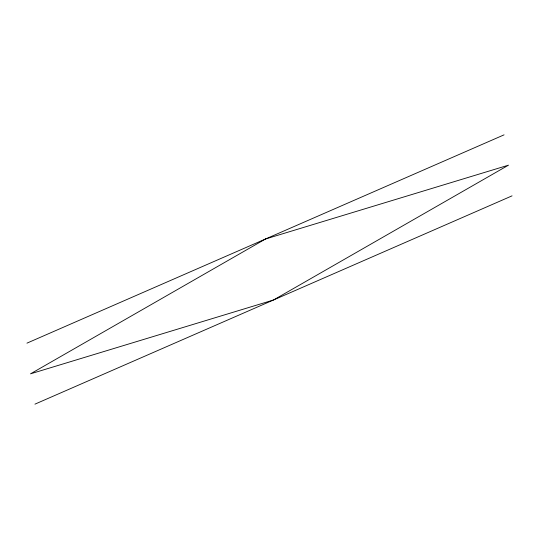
<?xml version="1.0" encoding="UTF-8"?>
<svg xmlns="http://www.w3.org/2000/svg" width="539" height="539" viewBox="0 0 539 539"><rect width="100%" height="100%" fill="white"/><g stroke="black" fill="none" stroke-linecap="round" stroke-linejoin="round"><path stroke-width="0.81" d="M26.95 343.148L504.053 134.851M34.947 404.149L512.05 195.852M265.505 238.999L30.507 373.837L273.495 300.001L508.493 165.163L265.505 238.999"/></g></svg>
